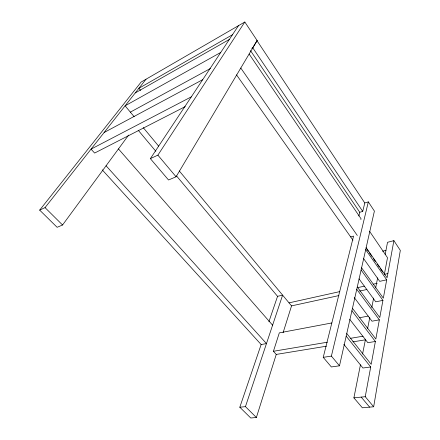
<?xml version="1.0" encoding="UTF-8"?>
<svg xmlns="http://www.w3.org/2000/svg" width="440" height="440" viewBox="0 0 440 440"><rect width="100%" height="100%" fill="white"/><g stroke="black" fill="none" stroke-linecap="round" stroke-linejoin="round"><path stroke-width="0.66" d="M360.437 364.815L353.898 397.859L362.362 407.803L373.665 406.769L400.323 250.399L393.888 240.642L387.525 242.308L385.182 254.419M373.665 406.769L365.25 396.688L370.706 366.966L346.181 336.149M351.907 310.783L375.381 341.484L371.19 364.32L346.775 333.509M356.752 289.311L379.352 319.853L375.837 339.009L352.457 308.33M361.108 270.006L382.932 300.361L379.781 317.526L357.269 287.007M365.69 249.673L386.705 279.796L383.334 298.166L361.598 267.828M393.888 240.642L387.084 277.728L366.152 247.632M362.571 354.03L365.502 339.191M367.637 328.405L369.776 317.614M371.773 307.5L373.643 298.056M375.645 287.942L377.647 277.827M350.652 236.913L353.568 236.104L323.23 357.346L331.359 366.955L339.488 365.816L374.396 211.085L368.33 201.889L364.788 202.989L362.725 211.393L359.777 212.284L358.848 215.996M339.488 365.816L331.386 356.103L368.33 201.889M360.872 219.56L361.064 218.779L249.128 54.016M106.079 165.776L266.47 343.585L261.146 344.536L239.816 407.231L250.751 418L256.377 417.489L276.249 354.425L273.416 351.285L279.318 332.866L331.837 322.949M283.085 332.723L291.544 305.882L179.289 170.951M256.377 417.489L245.454 406.637L282.612 295.147L277.552 296.324L268.923 321.679M251.719 48.323L252.736 47.767L257.142 40.552L244.822 22L141.13 82.055L39.677 210.122L57.123 227.304L62.552 225L128.634 135.086M238.475 25.68L150.364 158.637L168.531 179.993L176.077 176.787L257.142 40.552M150.364 158.637L157.889 155.139L244.822 22M39.677 210.122L45.05 207.62L146.036 79.211M232.452 34.76L138.897 88.292L140.613 90.415M135.245 92.939L229.361 39.43M220.737 52.443L125.103 105.826L134.162 116.716M130.356 112.139L210.397 68.508M104.115 132.517L202.681 79.684M191.306 96.855L91.053 149.121L94.611 153.065L185.218 106.618M382.602 251.202L385.918 250.36M387.849 273.559L384.357 274.357L387.502 257.697L369.627 231.38M386.705 279.796L379.709 281.358L363.693 258.698M289.025 302.858L339.774 291.61M357.797 287.611L364.474 286.132M373.159 284.213L377.163 283.322M291.544 305.882L338.899 295.581M359.579 291.088L366.916 289.493M382.932 300.361L375.749 301.818L359.018 278.856M359.447 317.741L368.198 316.091M379.352 319.853L371.998 321.195L354.255 297.545M273.416 351.285L327.327 342.221M350.24 338.366L363.044 336.209M276.249 354.425L326.409 346.203M352.841 341.875L365.717 339.763M375.381 341.484L367.834 342.694L349.734 319.352M323.23 357.346L331.386 356.103M370.706 366.966L362.929 368.011L343.833 344.339M239.816 407.231L245.454 406.637M353.898 397.859L365.25 396.688M45.05 207.62L62.552 225M102.223 169.84L261.146 344.536M118.465 148.923L272.602 325.188M157.889 155.139L176.077 176.787M361.202 397.106L369.633 407.138M138.199 130.24L155.837 151.261M176.561 175.967L277.552 296.324M143.237 127.617L158.626 146.113M236.539 74.877L352.952 240.174M240.785 68.041L357.291 235.461M366.311 248.424L368.275 251.246M369.452 252.934L371.806 256.317M373.373 258.572L375.337 261.393M377.295 264.209L379.258 267.031M380.435 268.719L382.789 272.102M250.448 50.562L359.777 212.284M252.736 47.767L362.725 211.393M256.977 40.645L364.788 202.989"/></g></svg>
